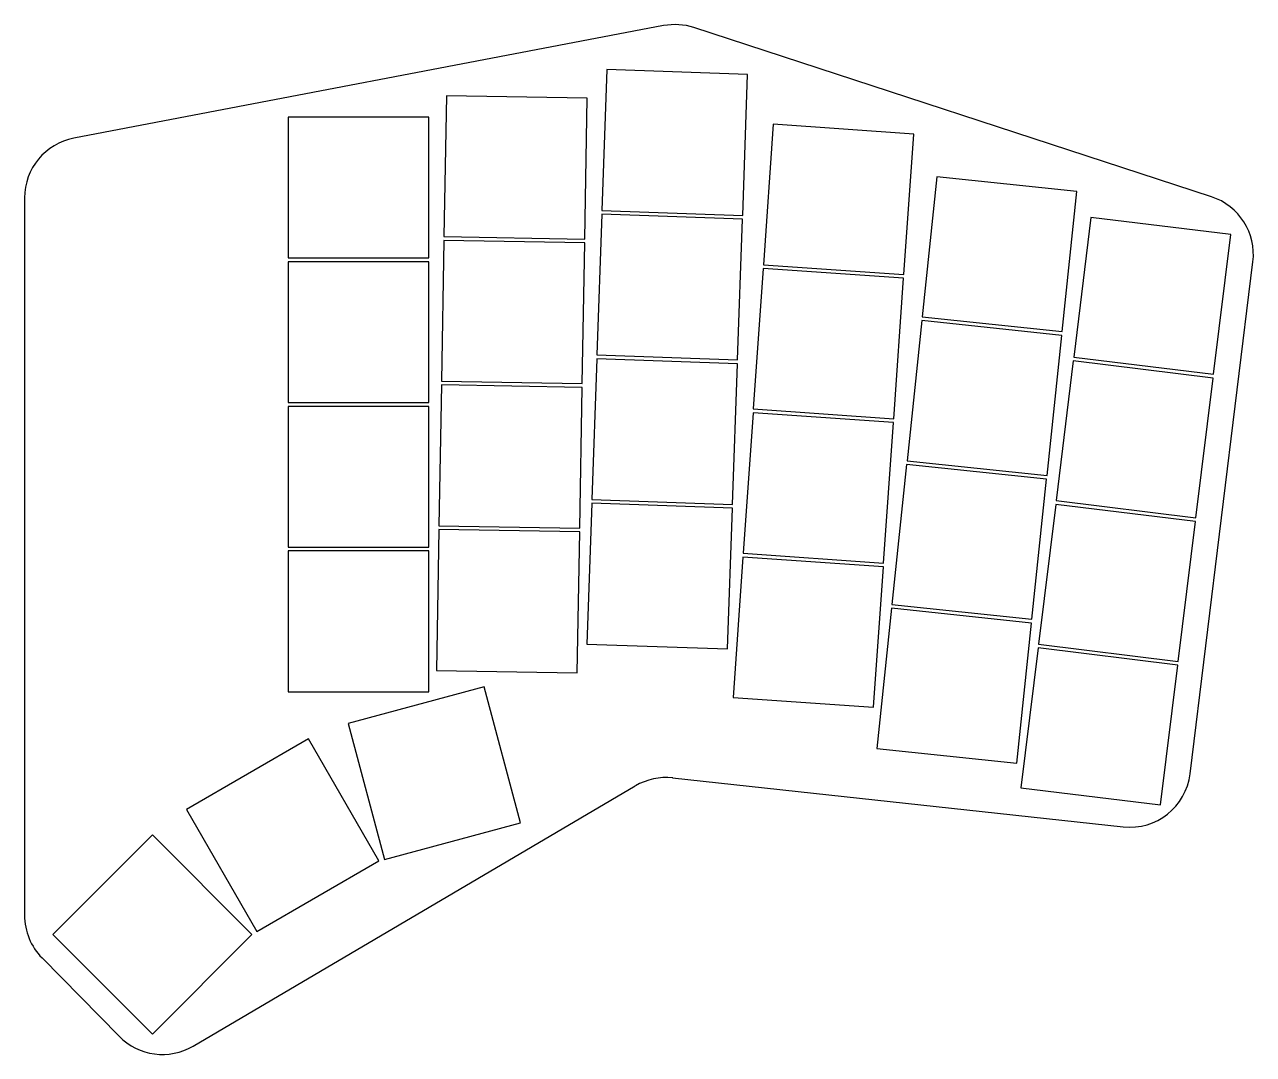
# Model space of a CAD drawing. Header units: millimetres. Extents: x 244 to 406, y -195 to -59.
import ezdxf

# ---------------------------------------------------------------- set-up
doc = ezdxf.new("R2010")
doc.units = ezdxf.units.MM

msp = doc.modelspace()

# ---------------------------------------------------------------- linework, layer by layer
for p, q in [((328.34, -59.18), (250.64, -74)), ((400.54, -81.73), (332.32, -59.44)), ((320.87, -64.98), (320.22, -83.52)), ((339.41, -65.63), (320.87, -64.98)), ((338.76, -84.17), (339.41, -65.63)), ((299.73, -68.42), (299.4, -86.97)), ((318.27, -68.74), (299.73, -68.42)), ((317.95, -87.29), (318.27, -68.74)), ((297.42, -71.23), (278.87, -71.23)), ((278.87, -71.23), (278.87, -89.78)), ((297.42, -89.78), (297.42, -71.23)), ((342.78, -72.17), (341.49, -90.67)), ((361.29, -73.46), (342.78, -72.17)), ((359.99, -91.96), (361.29, -73.46)), ((364.34, -79.09), (362.4, -97.54)), ((382.79, -81.03), (364.34, -79.09)), ((244.14, -81.86), (244.14, -176.38)), ((380.85, -99.48), (382.79, -81.03)), ((320.2, -84.02), (319.55, -102.56)), ((338.74, -84.67), (320.2, -84.02)), ((320.22, -83.52), (338.76, -84.17)), ((338.09, -103.21), (338.74, -84.67)), ((384.65, -84.44), (382.39, -102.85)), ((403.06, -86.7), (384.65, -84.44)), ((299.4, -86.97), (317.95, -87.29)), ((400.8, -105.11), (403.06, -86.7)), ((299.39, -87.47), (299.07, -106.01)), ((317.94, -87.79), (299.39, -87.47)), ((317.62, -106.34), (317.94, -87.79)), ((278.87, -89.78), (297.42, -89.78)), ((297.42, -90.28), (278.87, -90.28)), ((278.87, -90.28), (278.87, -108.83)), ((297.42, -108.83), (297.42, -90.28)), ((341.49, -90.67), (359.99, -91.96)), ((397.71, -157.74), (405.99, -90.31)), ((341.45, -91.17), (340.16, -109.67)), ((359.96, -92.46), (341.45, -91.17)), ((358.66, -110.97), (359.96, -92.46)), ((362.35, -98.04), (360.41, -116.49)), ((380.8, -99.98), (362.35, -98.04)), ((362.4, -97.54), (380.85, -99.48)), ((378.86, -118.43), (380.8, -99.98)), ((319.54, -103.06), (318.89, -121.6)), ((338.08, -103.71), (319.54, -103.06)), ((319.55, -102.56), (338.09, -103.21)), ((382.32, -103.34), (380.06, -121.75)), ((400.74, -105.6), (382.32, -103.34)), ((382.39, -102.85), (400.8, -105.11)), ((337.43, -122.25), (338.08, -103.71)), ((299.06, -106.51), (298.74, -125.06)), ((317.61, -106.84), (299.06, -106.51)), ((299.07, -106.01), (317.62, -106.34)), ((317.28, -125.38), (317.61, -106.84)), ((398.48, -124.02), (400.74, -105.6)), ((278.87, -108.83), (297.42, -108.83)), ((297.42, -109.33), (278.87, -109.33)), ((278.87, -109.33), (278.87, -127.88)), ((297.42, -127.88), (297.42, -109.33)), ((340.16, -109.67), (358.66, -110.97)), ((340.12, -110.17), (338.83, -128.68)), ((358.63, -111.47), (340.12, -110.17)), ((357.33, -129.97), (358.63, -111.47)), ((360.41, -116.49), (378.86, -118.43)), ((360.36, -116.98), (358.42, -135.43)), ((378.8, -118.92), (360.36, -116.98)), ((376.86, -137.37), (378.8, -118.92)), ((318.87, -122.1), (318.22, -140.64)), ((337.41, -122.75), (318.87, -122.1)), ((318.89, -121.6), (337.43, -122.25)), ((336.76, -141.28), (337.41, -122.75)), ((380, -122.25), (377.74, -140.66)), ((398.41, -124.51), (380, -122.25)), ((380.06, -121.75), (398.48, -124.02)), ((396.15, -142.92), (398.41, -124.51)), ((298.73, -125.56), (298.4, -144.11)), ((317.28, -125.88), (298.73, -125.56)), ((298.74, -125.06), (317.28, -125.38)), ((316.95, -144.43), (317.28, -125.88)), ((278.87, -127.88), (297.42, -127.88)), ((297.42, -128.38), (278.87, -128.38)), ((278.87, -128.38), (278.87, -146.93)), ((297.42, -146.93), (297.42, -128.38)), ((338.79, -129.18), (337.5, -147.68)), ((357.3, -130.47), (338.79, -129.18)), ((338.83, -128.68), (357.33, -129.97)), ((356.01, -148.97), (357.3, -130.47)), ((358.36, -135.93), (356.43, -154.38)), ((376.81, -137.87), (358.36, -135.93)), ((358.42, -135.43), (376.86, -137.37)), ((374.87, -156.32), (376.81, -137.87)), ((318.22, -140.64), (336.76, -141.28)), ((377.74, -140.66), (396.15, -142.92)), ((377.68, -141.16), (375.42, -159.57)), ((396.09, -143.42), (377.68, -141.16)), ((393.83, -161.83), (396.09, -143.42)), ((298.4, -144.11), (316.95, -144.43)), ((278.87, -146.93), (297.42, -146.93)), ((304.7, -146.29), (286.78, -151.09)), ((309.5, -164.21), (304.7, -146.29)), ((337.5, -147.68), (356.01, -148.97)), ((286.78, -151.09), (291.58, -169.01)), ((281.54, -153.15), (265.47, -162.42)), ((290.81, -169.21), (281.54, -153.15)), ((356.43, -154.38), (374.87, -156.32)), ((329.53, -158.27), (388.91, -164.72)), ((266.36, -193.59), (324.61, -159.33)), ((375.42, -159.57), (393.83, -161.83)), ((265.47, -162.42), (274.75, -178.49)), ((291.58, -169.01), (309.5, -164.21)), ((260.98, -165.78), (247.86, -178.9)), ((274.1, -178.9), (260.98, -165.78)), ((274.75, -178.49), (290.81, -169.21)), ((247.86, -178.9), (260.98, -192.01)), ((260.98, -192.01), (274.1, -178.9)), ((246.44, -181.99), (256.6, -192.31))]:
    msp.add_line(p, q)
for centre, start, end in [((329.84, -67.04), 71.9041, 100.7963), ((252.14, -81.86), 100.7963, 180), ((398.05, -89.33), 353, 71.9041), ((328.67, -166.23), 83.805, 120.4615), ((389.77, -156.77), 263.805, 353), ((252.14, -176.38), 180, 224.5499), ((262.3, -186.7), 224.5499, 300.4615)]:
    msp.add_arc(centre, 8, start, end)

doc.saveas('drawing.dxf')
